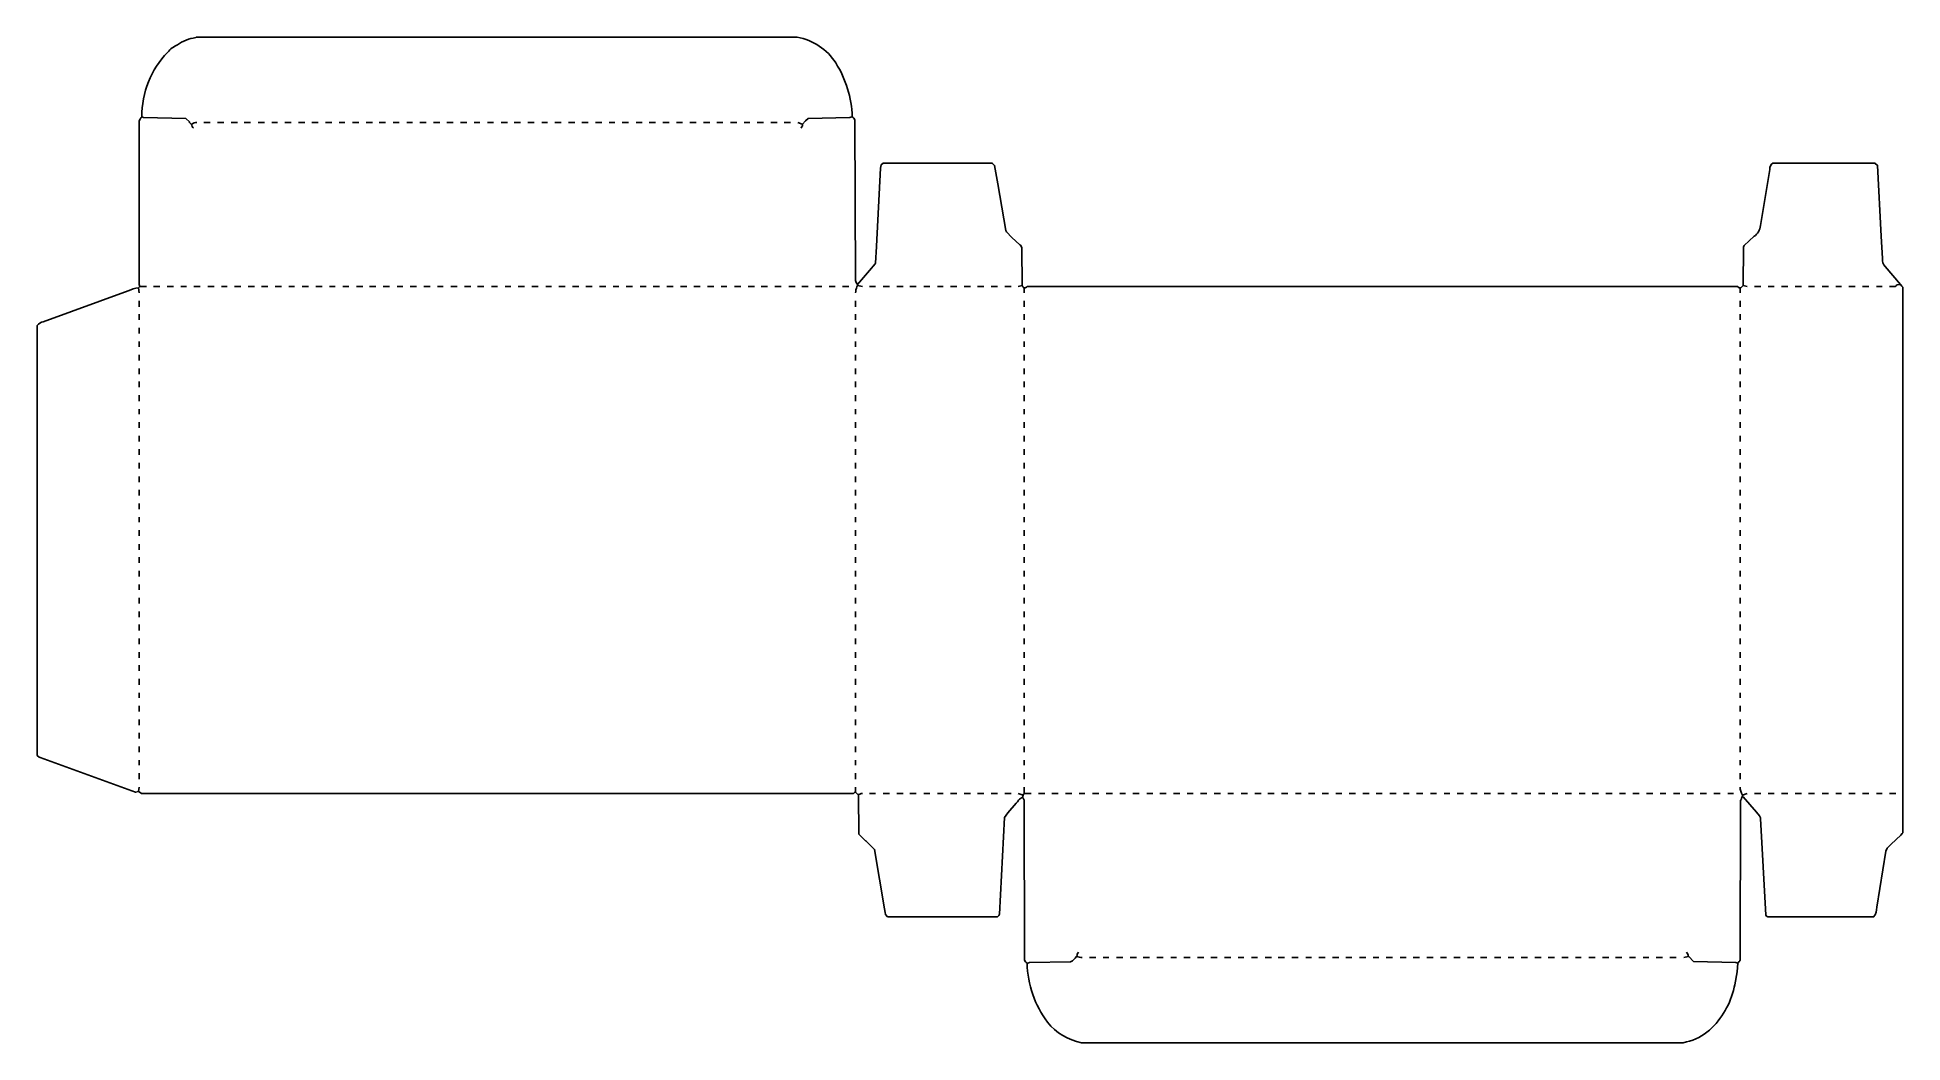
# Model space of a CAD drawing. Extents: x 327 to 3589, y 179 to 1937.
import ezdxf

# ---------------------------------------------------------------- set-up
doc = ezdxf.new("R2010")
doc.units = 0
doc.layers.get('0').update_dxf_attribs({"linetype": 'CONTINUOUS'})

msp = doc.modelspace()

# ---------------------------------------------------------------- linework, layer by layer
at = {"color": 7, "linetype": 'CONTINUOUS'}
for points in [[(505, 1490), (504, 1499), (506, 1501), (505, 1505), (505, 1791), (506.2, 1792.9, -0.125445), (510, 1798, -0.199798), (555, 1911, -0.103067), (572, 1924, -0.123953), (603.932432, 1936.405405), (605, 1937), (1656, 1937, -0.211998), (1723.230769, 1892.153846, -0.13543), (1752, 1798, -0.185837), (1756.501786, 1791.998227), (1757.498214, 1512.001773, 0.074712), (1761, 1505), (1761, 1503), (1760.3, 1500.9, 0.093697), (1758, 1490)], [(600, 1778, -0.145017), (597, 1785), (596, 1785), (593, 1788), (593, 1789), (587, 1795), (512.9, 1796.8), (510, 1798)], [(597, 1785, -0.174858), (606, 1788)], [(1665, 1785), (1662.9, 1785.8, 0.079845), (1657, 1788)], [(3308, 609), (3310, 609), (3333.247059, 582.211765), (3338.752941, 575.788235, -0.106607), (3340.527624, 570.975138), (3349.7, 401.9, 0.179961), (3353, 399), (3538, 399, 0.197346), (3543.594595, 416.067568), (3559.7, 514.1), (3562, 519), (3569, 526), (3586, 542), (3588, 545), (3589, 546), (3589, 1500), (3587.76, 1501.82), (3585, 1505), (3558.247788, 1536.216814, -0.219576), (3553.473815, 1550.023691), (3551.473815, 1589.023691), (3545, 1713), (3540, 1717), (3362, 1717, 0.298741), (3356.405405, 1705.932432), (3340.405405, 1607.932432, -0.236968), (3329, 1589), (3312, 1573, 0.140726), (3310.492541, 1569.992757), (3310, 1503), (3306, 1499), (3303, 1499), (3300, 1501), (2058, 1501, -0.629959), (2049, 1503), (2048.507572, 1568.99265), (2047, 1573), (2045.231507, 1574.249315), (2031, 1587), (2021.769231, 1596.846154), (2020.4, 1599.2), (2006.405405, 1681.067568), (2001, 1713, 0.064594), (1996, 1717), (1806, 1717), (1802.7, 1714.1), (1801.594595, 1708.067568), (1794.527624, 1572.024862), (1794.472376, 1570.975138), (1792.54918, 1542.040984), (1792, 1541), (1782, 1529), (1761, 1505)], [(504, 1499, 0.070476), (486.1, 1493.7), (337.1, 1439.7, 0.159363), (327, 1433), (327, 681), (330, 678), (331.9, 677.7), (499, 617), (504, 618), (504.846154, 617.769231), (509, 615), (1754, 615, -0.120666), (1758, 617)], [(1758, 626), (1758, 617), (1762, 613), (1765.1, 613.8, -0.138157), (1770, 615)], [(2053, 626), (2053, 615, 0.184026), (2051, 612), (2050, 608, -0.091629), (2052.501792, 602.998221), (2053.498208, 324.001779, 0.203331), (2058, 318), (2058.9, 318.2), (2062.006754, 319.506942), (2133.993246, 320.493058, 0.164479), (2144, 330), (2145, 330, -0.233877), (2148, 337)], [(3301, 318), (3303, 321, 0.141866), (3304.501799, 324.001786), (3305.498201, 601.998214), (3306.2, 603.9, 0.105047), (3308, 609), (3309, 612, -0.179421), (3305, 626)], [(1763, 613), (1763.8, 543.9), (1775, 532), (1776, 532), (1791, 517), (1808.594595, 412.932432), (1809.615385, 406.923077), (1810, 403), (1814, 399), (2006, 399, 0.147177), (2009.527624, 404.024862), (2018.464602, 572.969027), (2024, 581), (2039, 598, 0.083767), (2043, 603, -0.146769), (2050, 608)], [(2058, 318, 0.159791), (2093.76, 214.82, 0.185119), (2153, 179), (3205, 179), (3210.932432, 180.405405, 0.131608), (3251, 201, 0.155843), (3294.352941, 275.911765), (3295.352941, 279.911765), (3299.541176, 303.035294), (3301, 318), (3296.993246, 319.506942), (3223, 321), (3215, 330), (3214, 330, 0.145017), (3211, 337)], [(2154, 328, -0.121035), (2145, 330)]]:
    msp.add_lwpolyline(points, format="xyb", dxfattribs=at)
for points in [[(1663, 1778), (1663.3, 1779.9), (1665, 1782), (1665, 1785), (1670.2, 1790.9), (1675, 1795), (1747.993246, 1796.493058), (1749.9, 1797.2), (1752, 1798)], [(618, 1788), (629, 1788)], [(642, 1788), (653, 1788)], [(666, 1788), (677, 1788)], [(689, 1788), (700, 1788)], [(713, 1788), (724, 1788)], [(737, 1788), (747, 1788)], [(760, 1788), (771, 1788)], [(784, 1788), (795, 1788)], [(807, 1788), (818, 1788)], [(831, 1788), (842, 1788)], [(855, 1788), (865, 1788)], [(878, 1788), (889, 1788)], [(902, 1788), (913, 1788)], [(925, 1788), (936, 1788)], [(949, 1788), (960, 1788)], [(973, 1788), (983, 1788)], [(996, 1788), (1007, 1788)], [(1020, 1788), (1031, 1788)], [(1043, 1788), (1054, 1788)], [(1067, 1788), (1078, 1788)], [(1091, 1788), (1101, 1788)], [(1114, 1788), (1125, 1788)], [(1138, 1788), (1149, 1788)], [(1161, 1788), (1172, 1788)], [(1185, 1788), (1196, 1788)], [(1209, 1788), (1219, 1788)], [(1232, 1788), (1243, 1788)], [(1256, 1788), (1267, 1788)], [(1279, 1788), (1290, 1788)], [(1303, 1788), (1314, 1788)], [(1327, 1788), (1337, 1788)], [(1350, 1788), (1361, 1788)], [(1374, 1788), (1385, 1788)], [(1397, 1788), (1408, 1788)], [(1421, 1788), (1432, 1788)], [(1445, 1788), (1455, 1788)], [(1468, 1788), (1479, 1788)], [(1492, 1788), (1503, 1788)], [(1515, 1788), (1526, 1788)], [(1539, 1788), (1550, 1788)], [(1563, 1788), (1573, 1788)], [(1586, 1788), (1597, 1788)], [(1610, 1788), (1621, 1788)], [(1633, 1788), (1644, 1788)], [(506, 1501), (518, 1501)], [(530, 1501), (541, 1501)], [(554, 1501), (565, 1501)], [(578, 1501), (588, 1501)], [(601, 1501), (612, 1501)], [(625, 1501), (636, 1501)], [(649, 1501), (659, 1501)], [(672, 1501), (683, 1501)], [(696, 1501), (707, 1501)], [(719, 1501), (730, 1501)], [(743, 1501), (754, 1501)], [(767, 1501), (777, 1501)], [(790, 1501), (801, 1501)], [(814, 1501), (825, 1501)], [(838, 1501), (848, 1501)], [(861, 1501), (872, 1501)], [(885, 1501), (896, 1501)], [(908, 1501), (919, 1501)], [(932, 1501), (943, 1501)], [(956, 1501), (966, 1501)], [(979, 1501), (990, 1501)], [(1003, 1501), (1014, 1501)], [(1027, 1501), (1037, 1501)], [(1050, 1501), (1061, 1501)], [(1074, 1501), (1085, 1501)], [(1097, 1501), (1108, 1501)], [(1121, 1501), (1132, 1501)], [(1145, 1501), (1155, 1501)], [(1168, 1501), (1179, 1501)], [(1192, 1501), (1203, 1501)], [(1216, 1501), (1226, 1501)], [(1239, 1501), (1250, 1501)], [(1263, 1501), (1274, 1501)], [(1286, 1501), (1297, 1501)], [(1310, 1501), (1321, 1501)], [(1334, 1501), (1344, 1501)], [(1357, 1501), (1368, 1501)], [(1381, 1501), (1392, 1501)], [(1404, 1501), (1415, 1501)], [(1428, 1501), (1439, 1501)], [(1452, 1501), (1463, 1501)], [(1475, 1501), (1486, 1501)], [(1499, 1501), (1510, 1501)], [(1523, 1501), (1533, 1501)], [(1546, 1501), (1557, 1501)], [(1570, 1501), (1581, 1501)], [(1593, 1501), (1604, 1501)], [(1617, 1501), (1628, 1501)], [(1641, 1501), (1652, 1501)], [(1664, 1501), (1675, 1501)], [(1688, 1501), (1699, 1501)], [(1712, 1501), (1722, 1501)], [(1735, 1501), (1746, 1501)], [(1770, 1501), (1761, 1503)], [(1782, 1501), (1793, 1501)], [(1806, 1501), (1817, 1501)], [(1830, 1501), (1841, 1501)], [(1853, 1501), (1864, 1501)], [(1877, 1501), (1888, 1501)], [(1901, 1501), (1911, 1501)], [(1924, 1501), (1935, 1501)], [(1948, 1501), (1959, 1501)], [(1971, 1501), (1982, 1501)], [(1995, 1501), (2006, 1501)], [(2019, 1501), (2030, 1501)], [(2042, 1501), (2049, 1503)], [(3317, 1501), (3310, 1503)], [(3330, 1501), (3341, 1501)], [(3354, 1501), (3364, 1501)], [(3377, 1501), (3388, 1501)], [(3401, 1501), (3412, 1501)], [(3424, 1501), (3435, 1501)], [(3448, 1501), (3459, 1501)], [(3472, 1501), (3482, 1501)], [(3495, 1501), (3506, 1501)], [(3519, 1501), (3530, 1501)], [(3543, 1501), (3553, 1501)], [(505, 1466), (505, 1476)], [(1758, 1466), (1758, 1476)], [(2053, 1490), (2053, 1499)], [(2053, 1466), (2053, 1476)], [(3305, 1490), (3305, 1499)], [(3305, 1466), (3305, 1476)], [(505, 1443), (505, 1453)], [(1758, 1443), (1758, 1453)], [(2053, 1443), (2053, 1453)], [(3305, 1443), (3305, 1453)], [(505, 1419), (505, 1429)], [(505, 1396), (505, 1405)], [(1758, 1419), (1758, 1429)], [(1758, 1396), (1758, 1405)], [(2053, 1419), (2053, 1429)], [(2053, 1396), (2053, 1405)], [(3305, 1419), (3305, 1429)], [(3305, 1396), (3305, 1405)], [(505, 1372), (505, 1382)], [(1758, 1372), (1758, 1382)], [(2053, 1372), (2053, 1382)], [(3305, 1372), (3305, 1382)], [(505, 1348), (505, 1358)], [(1758, 1348), (1758, 1358)], [(2053, 1348), (2053, 1358)], [(3305, 1348), (3305, 1358)], [(505, 1325), (505, 1335)], [(505, 1301), (505, 1311)], [(1758, 1325), (1758, 1335)], [(1758, 1301), (1758, 1311)], [(2053, 1325), (2053, 1335)], [(2053, 1301), (2053, 1311)], [(3305, 1325), (3305, 1335)], [(3305, 1301), (3305, 1311)], [(505, 1278), (505, 1287)], [(1758, 1278), (1758, 1287)], [(2053, 1278), (2053, 1287)], [(3305, 1278), (3305, 1287)], [(505, 1254), (505, 1264)], [(505, 1230), (505, 1240)], [(1758, 1254), (1758, 1264)], [(1758, 1230), (1758, 1240)], [(2053, 1254), (2053, 1264)], [(2053, 1230), (2053, 1240)], [(3305, 1254), (3305, 1264)], [(3305, 1230), (3305, 1240)], [(505, 1207), (505, 1217)], [(1758, 1207), (1758, 1217)], [(2053, 1207), (2053, 1217)], [(3305, 1207), (3305, 1217)], [(505, 1183), (505, 1193)], [(1758, 1183), (1758, 1193)], [(2053, 1183), (2053, 1193)], [(3305, 1183), (3305, 1193)], [(505, 1159), (505, 1169)], [(505, 1136), (505, 1146)], [(1758, 1159), (1758, 1169)], [(1758, 1136), (1758, 1146)], [(2053, 1159), (2053, 1169)], [(2053, 1136), (2053, 1146)], [(3305, 1159), (3305, 1169)], [(3305, 1136), (3305, 1146)], [(505, 1112), (505, 1122)], [(1758, 1112), (1758, 1122)], [(2053, 1112), (2053, 1122)], [(3305, 1112), (3305, 1122)], [(505, 1089), (505, 1098)], [(1758, 1089), (1758, 1098)], [(2053, 1089), (2053, 1098)], [(3305, 1089), (3305, 1098)], [(505, 1065), (505, 1075)], [(505, 1041), (505, 1051)], [(1758, 1065), (1758, 1075)], [(1758, 1041), (1758, 1051)], [(2053, 1065), (2053, 1075)], [(2053, 1041), (2053, 1051)], [(3305, 1065), (3305, 1075)], [(3305, 1041), (3305, 1051)], [(505, 1018), (505, 1028)], [(1758, 1018), (1758, 1028)], [(2053, 1018), (2053, 1028)], [(3305, 1018), (3305, 1028)], [(505, 994), (505, 1004)], [(505, 971), (505, 980)], [(1758, 994), (1758, 1004)], [(1758, 971), (1758, 980)], [(2053, 994), (2053, 1004)], [(2053, 971), (2053, 980)], [(3305, 994), (3305, 1004)], [(3305, 971), (3305, 980)], [(505, 947), (505, 957)], [(1758, 947), (1758, 957)], [(2053, 947), (2053, 957)], [(3305, 947), (3305, 957)], [(505, 923), (505, 933)], [(1758, 923), (1758, 933)], [(2053, 923), (2053, 933)], [(3305, 923), (3305, 933)], [(505, 900), (505, 910)], [(505, 876), (505, 886)], [(1758, 900), (1758, 910)], [(1758, 876), (1758, 886)], [(2053, 900), (2053, 910)], [(2053, 876), (2053, 886)], [(3305, 900), (3305, 910)], [(3305, 876), (3305, 886)], [(505, 852), (505, 862)], [(1758, 852), (1758, 862)], [(2053, 852), (2053, 862)], [(3305, 852), (3305, 862)], [(505, 829), (505, 839)], [(1758, 829), (1758, 839)], [(2053, 829), (2053, 839)], [(3305, 829), (3305, 839)], [(505, 805), (505, 815)], [(505, 782), (505, 791)], [(1758, 805), (1758, 815)], [(1758, 782), (1758, 791)], [(2053, 805), (2053, 815)], [(2053, 782), (2053, 791)], [(3305, 805), (3305, 815)], [(3305, 782), (3305, 791)], [(505, 758), (505, 768)], [(1758, 758), (1758, 768)], [(2053, 758), (2053, 768)], [(3305, 758), (3305, 768)], [(505, 734), (505, 744)], [(505, 711), (505, 721)], [(1758, 734), (1758, 744)], [(1758, 711), (1758, 721)], [(2053, 734), (2053, 744)], [(2053, 711), (2053, 721)], [(3305, 734), (3305, 744)], [(3305, 711), (3305, 721)], [(505, 687), (505, 697)], [(1758, 687), (1758, 697)], [(2053, 687), (2053, 697)], [(3305, 687), (3305, 697)], [(505, 664), (505, 673)], [(1758, 664), (1758, 673)], [(2053, 664), (2053, 673)], [(3305, 664), (3305, 673)], [(504, 618), (505, 626)], [(505, 640), (505, 650)], [(1758, 640), (1758, 650)], [(2053, 640), (2053, 650)], [(3305, 640), (3305, 650)], [(1782, 615), (1793, 615)], [(1806, 615), (1817, 615)], [(1830, 615), (1841, 615)], [(1853, 615), (1864, 615)], [(1877, 615), (1888, 615)], [(1901, 615), (1911, 615)], [(1924, 615), (1935, 615)], [(1948, 615), (1959, 615)], [(1971, 615), (1982, 615)], [(1995, 615), (2006, 615)], [(2019, 615), (2030, 615)], [(2051, 612), (2042, 615)], [(2053, 615), (2065, 615)], [(2078, 615), (2089, 615)], [(2101, 615), (2112, 615)], [(2125, 615), (2136, 615)], [(2149, 615), (2159, 615)], [(2172, 615), (2183, 615)], [(2196, 615), (2207, 615)], [(2220, 615), (2230, 615)], [(2243, 615), (2254, 615)], [(2267, 615), (2278, 615)], [(2290, 615), (2301, 615)], [(2314, 615), (2325, 615)], [(2338, 615), (2348, 615)], [(2361, 615), (2372, 615)], [(2385, 615), (2396, 615)], [(2409, 615), (2419, 615)], [(2432, 615), (2443, 615)], [(2456, 615), (2467, 615)], [(2479, 615), (2490, 615)], [(2503, 615), (2514, 615)], [(2527, 615), (2537, 615)], [(2550, 615), (2561, 615)], [(2574, 615), (2585, 615)], [(2598, 615), (2608, 615)], [(2621, 615), (2632, 615)], [(2645, 615), (2656, 615)], [(2668, 615), (2679, 615)], [(2692, 615), (2703, 615)], [(2716, 615), (2726, 615)], [(2739, 615), (2750, 615)], [(2763, 615), (2774, 615)], [(2787, 615), (2797, 615)], [(2810, 615), (2821, 615)], [(2834, 615), (2845, 615)], [(2857, 615), (2868, 615)], [(2881, 615), (2892, 615)], [(2905, 615), (2915, 615)], [(2928, 615), (2939, 615)], [(2952, 615), (2963, 615)], [(2976, 615), (2986, 615)], [(2999, 615), (3010, 615)], [(3023, 615), (3034, 615)], [(3046, 615), (3057, 615)], [(3070, 615), (3081, 615)], [(3094, 615), (3104, 615)], [(3117, 615), (3128, 615)], [(3141, 615), (3152, 615)], [(3165, 615), (3175, 615)], [(3188, 615), (3199, 615)], [(3212, 615), (3223, 615)], [(3235, 615), (3246, 615)], [(3259, 615), (3270, 615)], [(3283, 615), (3293, 615)], [(3309, 612), (3317, 615)], [(3330, 615), (3341, 615)], [(3354, 615), (3364, 615)], [(3377, 615), (3388, 615)], [(3401, 615), (3412, 615)], [(3424, 615), (3435, 615)], [(3448, 615), (3459, 615)], [(3472, 615), (3482, 615)], [(3495, 615), (3506, 615)], [(3519, 615), (3530, 615)], [(3543, 615), (3553, 615)], [(3566, 615), (3577, 615)], [(2167, 328), (2178, 328)], [(2191, 328), (2201, 328)], [(2214, 328), (2225, 328)], [(2238, 328), (2249, 328)], [(2261, 328), (2272, 328)], [(2285, 328), (2296, 328)], [(2309, 328), (2319, 328)], [(2332, 328), (2343, 328)], [(2356, 328), (2367, 328)], [(2379, 328), (2390, 328)], [(2403, 328), (2414, 328)], [(2427, 328), (2437, 328)], [(2450, 328), (2461, 328)], [(2474, 328), (2485, 328)], [(2497, 328), (2508, 328)], [(2521, 328), (2532, 328)], [(2545, 328), (2555, 328)], [(2568, 328), (2579, 328)], [(2592, 328), (2603, 328)], [(2615, 328), (2626, 328)], [(2639, 328), (2650, 328)], [(2663, 328), (2673, 328)], [(2686, 328), (2697, 328)], [(2710, 328), (2721, 328)], [(2733, 328), (2744, 328)], [(2757, 328), (2768, 328)], [(2781, 328), (2791, 328)], [(2804, 328), (2815, 328)], [(2828, 328), (2839, 328)], [(2851, 328), (2862, 328)], [(2875, 328), (2886, 328)], [(2899, 328), (2909, 328)], [(2922, 328), (2933, 328)], [(2946, 328), (2957, 328)], [(2969, 328), (2980, 328)], [(2993, 328), (3004, 328)], [(3017, 328), (3027, 328)], [(3040, 328), (3051, 328)], [(3064, 328), (3075, 328)], [(3087, 328), (3098, 328)], [(3111, 328), (3122, 328)], [(3135, 328), (3145, 328)], [(3158, 328), (3169, 328)], [(3182, 328), (3193, 328)], [(3206, 328), (3214, 330)]]:
    msp.add_lwpolyline(points, dxfattribs=at)
at = {"color": 109, "linetype": 'CONTINUOUS'}
msp.add_lwpolyline([(3566, 1501), (3575.959016, 1501.45082, 0.107695), (3579, 1504), (3585, 1505)], format="xyb", dxfattribs=at)

doc.saveas('drawing.dxf')
